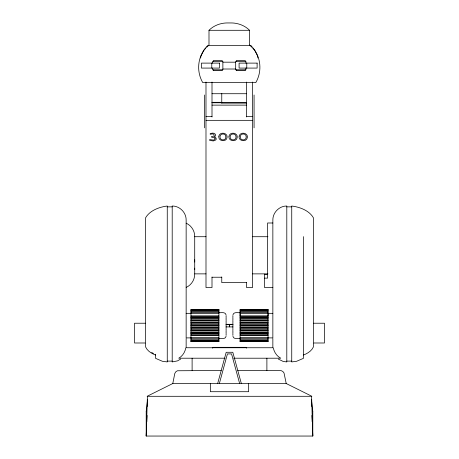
<?xml version="1.0" encoding="UTF-8"?>
<svg xmlns="http://www.w3.org/2000/svg" width="459" height="459" viewBox="0 0 459 459"><rect width="100%" height="100%" fill="white"/><g stroke="black" fill="none" stroke-linecap="round" stroke-linejoin="round"><path stroke-width="0.69" d="M186.147 223.183C191.363 225.461 194.88 231.015 194.714 236.706L194.714 273.885C194.88 279.571 191.363 285.125 186.147 287.409M147.402 396.295L146.203 436.05L312.797 436.05L312.797 411.442L311.443 399.737M194.714 262.02L194.714 259.748M240.091 315.643L240.177 313.6M268.045 315.643L268.131 313.6L240.091 313.6M146.639 426.113L146.203 436.05L146.203 411.442L147.557 399.737M146.828 421.85L147.109 415.464M147.517 406.232L147.58 404.815M194.714 269.703L194.714 268.154M200.646 57.989L200.979 55.941L203.905 50.215L205.764 48.252M172.791 383.517L286.209 383.517L311.885 396.295L147.115 396.295L172.791 383.517L174.793 373.477L175.791 371.813L177.421 370.763L221.204 370.511M226.08 336.298C225.53 339.562 221.026 338.363 218.909 338.472M232.92 314.92C233.47 311.661 237.974 312.854 240.091 312.745M217.669 383.517L226.189 352.282L232.811 352.282L241.331 383.517M219.362 383.517L227.434 353.912L231.566 353.912L239.638 383.517M212.58 348.169L212.861 347.32L246.139 347.32L246.42 348.169M206.699 47.266L208.994 45.034L208.994 30.294C212.546 26.697 217.273 24.384 222.213 23.438A28.028 28.028 0 0 1 227.423 22.95L231.129 22.95A28.028 28.028 0 0 1 236.339 23.438C241.279 24.384 246.007 26.697 249.558 30.294L249.558 45.728M180.691 359.053L177.535 360.872L172.2 361.933L172.2 206.022C179.698 205.873 186.308 212.609 186.147 220.079L186.147 337.893L190.955 337.893M303.468 355.025C307.473 353.493 311.523 351.049 313.377 347.01L313.377 343.441M208.994 30.294L249.558 30.294M222.959 62.183L235.593 62.183M222.959 69.011L235.593 69.011M212.001 93.722L246.552 93.722M212.001 102.317L221.766 102.317M212.001 102.787L246.552 102.787M221.766 102.982L246.552 102.982M212.001 105.122L246.552 105.122M205.999 116.586L212.001 116.586M246.552 116.586L252.548 116.586M205.999 120.333L252.548 120.333M167.26 206.854L172.2 206.854M286.8 206.854L291.74 206.854M272.853 222.994L267.591 222.994L267.591 278.137L264.591 278.137M194.714 236.718L205.999 236.718M252.548 236.718L267.953 236.718M194.714 273.868L205.999 273.868M252.548 273.868L267.953 273.868M264.591 274.419L267.591 274.419M212.001 277.23L221.766 277.23M246.552 282.618L221.766 282.618L221.766 276.949M272.853 287.598L264.591 287.598L264.591 274.121M190.955 309.819L218.909 309.819M240.091 309.819L268.045 309.819M190.955 310.054L218.909 310.054M240.091 310.054L268.045 310.054M190.955 310.737L218.909 310.737M240.091 310.737L268.045 310.737M190.955 311.42L218.909 311.42M240.091 311.42L268.045 311.42M190.955 312.51L218.909 312.51M240.091 312.51L268.045 312.51M218.909 312.745C221.026 312.854 225.53 311.661 226.08 314.92M186.147 313.325L190.955 313.325M268.045 313.325L272.853 313.325M190.955 313.6L218.909 313.6M190.955 315.918L218.909 315.918M240.091 315.918L268.045 315.918M190.955 316.274L218.909 316.274M240.091 316.274L268.045 316.274M190.955 317.335L218.909 317.335M240.091 317.335L268.045 317.335M190.955 317.691L218.909 317.691M240.091 317.691L268.045 317.691M190.955 318.753L218.909 318.753M240.091 318.753L268.045 318.753M190.955 319.114L218.909 319.114M240.091 319.114L268.045 319.114M190.955 320.411L218.909 320.411M240.091 320.411L268.045 320.411M190.955 320.766L218.909 320.766M240.091 320.766L268.045 320.766M190.955 322.063L218.909 322.063M240.091 322.063L268.045 322.063M190.955 322.419L218.909 322.419M240.091 322.419L268.045 322.419M145.623 323.228L134.51 323.228L134.51 342.993L145.623 342.993L145.623 217.732C149.938 210.417 159.216 207.043 167.26 206.022L167.26 361.933L162.348 361.262L155.532 358.324L155.532 354.216M313.377 323.228L324.49 323.228L324.49 342.993L313.377 342.993L313.377 217.732C309.062 210.417 299.784 207.043 291.74 206.022L291.74 361.933L296.652 361.262L303.468 358.324L303.468 236.637M190.955 323.836L218.909 323.836M240.091 323.836L268.045 323.836M190.955 324.192L218.909 324.192M240.091 324.192L268.045 324.192M226.103 324.312L229.448 324.312L229.448 326.906L226.103 326.906M232.897 324.312L229.552 324.312L229.552 326.906L232.897 326.906M226.103 324.668L229.448 324.668M229.552 324.668L232.897 324.668M190.955 325.431L218.909 325.431M240.091 325.431L268.045 325.431M190.955 325.787L218.909 325.787M240.091 325.787L268.045 325.787M190.955 327.026L218.909 327.026M240.091 327.026L268.045 327.026M190.955 327.382L218.909 327.382M240.091 327.382L268.045 327.382M190.955 328.805L218.909 328.805M240.091 328.805L268.045 328.805M190.955 329.16L218.909 329.16M240.091 329.16L268.045 329.16M190.955 330.457L218.909 330.457M240.091 330.457L268.045 330.457M190.955 330.813L218.909 330.813M240.091 330.813L268.045 330.813M190.955 332.109L218.909 332.109M240.091 332.109L268.045 332.109M190.955 332.465L218.909 332.465M240.091 332.465L268.045 332.465M190.955 333.527L218.909 333.527M240.091 333.527L268.045 333.527M190.955 333.882L218.909 333.882M240.091 333.882L268.045 333.882M190.955 334.95L218.909 334.95M240.091 334.95L268.045 334.95M190.955 335.305L218.909 335.305M240.091 335.305L268.045 335.305M190.955 337.617L218.909 337.617M240.091 337.617L268.045 337.617M268.045 337.893L272.853 337.893L272.853 220.079C272.692 212.609 279.301 205.873 286.8 206.022L286.8 361.933L283.192 361.457L278.309 359.053M240.091 338.472C237.974 338.363 233.47 339.562 232.92 336.298M190.955 338.708L218.909 338.708M240.091 338.708L268.045 338.708M190.955 339.798L218.909 339.798M240.091 339.798L268.045 339.798M190.955 340.48L218.909 340.48M240.091 340.48L268.045 340.48M190.955 341.169L218.909 341.169M240.091 341.169L268.045 341.169M190.955 341.398L218.909 341.398M240.091 341.398L268.045 341.398M225.117 358.209L178.74 358.209C182.613 356.115 185.092 352.007 185.82 347.744L273.266 347.744C274.121 352.053 276.748 356.236 280.776 358.209L233.683 358.209M167.26 361.113L172.2 361.113M286.8 361.113L291.74 361.113M237.796 370.511L281.109 370.625L282.847 371.48L284.029 373.024L286.209 383.517M146.203 411.442L146.673 411.442M312.327 411.442L312.797 411.442M155.532 355.025C151.527 353.493 147.477 351.049 145.623 347.01L145.623 343.441M151.665 352.535L153.513 353.436M249.558 45.034L251.853 47.266M252.789 48.252L254.647 50.215L257.574 55.941L257.906 57.989M311.42 404.815L311.483 406.232M311.891 415.464L312.172 421.85M312.361 426.113L312.797 436.05L311.598 396.295M272.853 338.484L272.853 347.302M266.891 358.209L266.891 370.511M254.068 95.002L254.068 127.86M252.565 82.035L252.548 287.558L246.552 287.558L246.552 282.463M248.663 383.517L248.663 391.711L210.337 391.711L210.337 383.517M246.776 63.112L246.776 68.081M246.552 82.069L246.552 116.965M245.921 63.112L245.921 61.403L235.679 61.403L235.679 69.791L245.921 69.791L245.921 68.081M245.278 61.403L245.278 60.554L236.287 60.554L236.328 61.403M245.307 69.791L245.307 70.646L236.282 70.646L236.282 69.791M232.897 315.677L232.897 317.571M232.897 318.11L232.897 320.158M232.897 320.698L232.897 322.752M232.897 323.291L232.897 327.927M232.897 328.472L232.897 330.52M232.897 331.059L232.897 333.108M232.897 333.653L232.897 335.391M226.103 315.677L226.103 317.571M226.103 318.11L226.103 320.158M226.103 320.698L226.103 322.752M226.103 323.291L226.103 327.927M226.103 328.472L226.103 330.52M226.103 331.059L226.103 333.108M226.103 333.653L226.103 335.391M222.265 61.403L222.225 60.554L213.274 60.554L213.274 61.403M222.259 69.791L222.259 70.646L213.246 70.646L213.246 69.791M221.766 93.297L221.766 103.143M212.632 63.112L212.632 61.403L222.873 61.403L222.873 69.791L212.632 69.791L212.632 68.081M212.001 82.069L212.001 116.988M212.001 277.041L212.001 287.558L205.999 287.558L205.988 82.035M211.777 63.112L211.777 68.081M204.484 95.002L204.484 127.86M192.109 358.209L192.109 370.511M186.147 338.484L186.147 347.302M218.863 136.168C217.721 141.142 226.115 142.554 227.044 137.729C228.209 132.743 219.775 131.337 218.863 136.168M229.007 136.168C227.865 141.142 236.265 142.554 237.188 137.729C238.353 132.743 229.925 131.337 229.007 136.168M239.156 136.168C238.014 141.142 246.408 142.554 247.338 137.729C248.503 132.743 240.068 131.337 239.156 136.168M225.943 136.948C226.212 140.913 219.7 140.913 219.976 136.948C219.706 132.978 226.224 132.972 225.943 136.948M236.092 136.948C236.362 140.913 229.85 140.913 230.12 136.948C229.85 132.978 236.374 132.972 236.092 136.948M246.236 136.948C246.506 140.913 239.994 140.913 240.269 136.948C240 132.978 246.517 132.972 246.236 136.948M215.053 138.75L214.869 139.358L213.544 140.11L209.631 139.576L209.631 140.385L213.326 140.947L215.644 140.041A3.018 2.048 0 0 0 216.241 138.802L215.736 137.614L214.364 136.793L214.904 136.443A2.823 1.916 0 0 0 215.598 135.164L215.363 134.367A3.006 2.043 0 0 0 212.58 133.121L210.211 133.512L210.211 134.292L212.546 133.896L213.865 134.263L214.244 135.686L213.16 136.363L211.599 136.466L211.599 137.241L214.307 137.66L215.053 138.75M250.93 45.653L207.623 45.653A30.621 30.621 0 0 0 202.758 82.62L255.795 82.62A30.621 30.621 0 0 0 250.93 45.653M219.459 63.112L201.432 63.112L201.432 68.081L219.459 68.081L219.459 63.112M257.12 63.112L239.093 63.112L239.093 68.081L257.12 68.081L257.12 63.112M218.909 309.584L190.955 309.584L190.955 341.634L218.909 341.634L218.909 309.584M268.045 309.584L240.091 309.584L240.091 341.634L268.045 341.634L268.045 309.584"/></g></svg>
